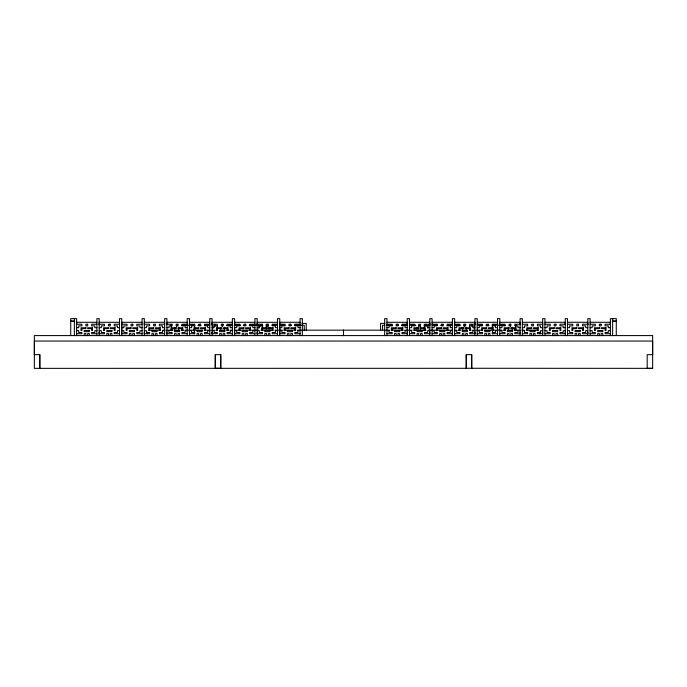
<?xml version="1.0" encoding="UTF-8"?>
<svg xmlns="http://www.w3.org/2000/svg" width="687" height="687" viewBox="0 0 687 687"><rect width="100%" height="100%" fill="white"/><g stroke="black" fill="none" stroke-linecap="round" stroke-linejoin="round"><path stroke-width="1.03" d="M39.803 354.681L39.803 368.309L39.803 354.681L34.35 354.681M215.289 368.275L215.297 354.647L220.75 354.647L220.75 368.309L215.289 368.275L215.297 354.647M220.75 368.275L220.75 354.647M466.25 354.647L466.25 368.275L652.65 368.352L652.65 341.053L34.35 341.053L34.35 368.352L466.25 368.309L466.25 354.647L471.703 354.647L471.703 368.309L471.703 354.647M99.168 324.831L99.186 322.289L119.504 322.289M144.313 324.831L144.33 322.289L164.648 322.289M166.889 324.831L166.898 322.289L187.216 322.289M189.457 324.831L189.475 322.289L209.784 322.289M212.025 324.831L212.043 322.289L232.361 322.289M234.602 324.831L234.619 322.289L254.929 322.289M257.17 324.831L257.187 322.289L277.505 322.289M407.245 333.667L407.254 332.207M429.813 333.667L429.83 332.207M452.381 333.667L452.398 332.207M474.957 333.667L474.975 332.207M497.525 333.667L497.543 332.207M520.102 333.667L520.119 332.207M542.67 333.667L542.67 322.28L522.352 322.289M565.238 333.667L565.255 332.207M587.814 333.659L587.832 332.207M70.718 320.898L74.582 320.906L74.582 321.464L70.718 321.464M616.282 320.898L612.418 320.898L612.418 321.464L616.282 321.464M96.927 322.289L76.618 322.289L76.618 335.634M142.072 322.289L121.762 322.289L121.762 333.667M300.073 322.289L279.764 322.289L279.764 333.667M386.927 322.289L407.245 322.289L407.254 324.831M409.495 322.289L429.813 322.289L429.83 324.831M432.071 322.289L452.381 322.289L452.398 324.831M454.639 322.289L474.957 322.289L474.975 324.831M477.216 322.289L497.525 322.289L497.543 324.831M499.784 322.289L520.102 322.289L520.119 324.831M544.928 322.28L565.238 322.28L565.255 324.822M567.496 322.28L587.814 322.28L587.832 324.822M590.073 322.28L610.382 322.28L610.382 335.625M301.979 323.397L306.23 323.397L306.23 330.172M384.832 323.397L380.581 323.397L380.581 330.172M96.927 324.23L91.663 324.23L91.663 325.87L94.823 325.87L94.823 327.682L96.927 327.682M99.186 324.23L104.458 324.23L104.458 325.87L101.29 325.87L101.29 327.682L99.186 327.682M119.504 324.23L114.231 324.23L114.231 325.87L117.4 325.87L117.4 327.682L119.504 327.682M121.762 324.23L127.026 324.23L127.026 325.87L123.866 325.87L123.866 327.682L121.762 327.682M142.072 324.23L136.799 324.23L136.799 325.87L139.968 325.87L139.968 327.682L142.072 327.682M144.33 324.23L149.603 324.23L149.603 325.87L146.434 325.87L146.434 327.682L144.33 327.682M164.648 324.23L159.375 324.23L159.375 325.87L162.544 325.87L162.544 327.682L164.648 327.682M166.898 324.23L172.171 324.23L172.171 325.87L169.002 325.87L169.002 327.682L166.898 327.682M187.216 324.23L181.943 324.23L181.943 325.87L185.112 325.87L185.112 327.682L187.216 327.682M189.475 324.23L194.747 324.23L194.747 325.87L191.579 325.87L191.579 327.682L189.475 327.682M209.784 324.23L204.52 324.23L204.52 325.87L207.689 325.87L207.689 327.682L209.784 327.682M212.043 324.23L217.315 324.23L217.315 330.61L216.465 330.61L216.465 327.768L221.317 327.768L221.317 328.644L217.315 328.644M232.361 324.23L227.088 324.23L227.088 325.87L230.257 325.87L230.257 327.682L232.361 327.682M234.619 324.23L239.883 324.23L239.883 325.87L236.723 325.87L236.723 327.682L234.619 327.682M254.929 324.23L249.656 324.23L249.656 325.861L252.825 325.861L252.825 327.682L254.929 327.682M257.187 324.23L262.46 324.23L262.46 325.861L259.291 325.861L259.291 327.682L257.187 327.682M277.505 324.23L272.232 324.23L272.232 325.861L275.401 325.861L275.401 327.682L277.505 327.682M279.764 324.23L285.028 324.23L285.028 325.861L281.859 325.861L281.859 327.682L279.764 327.682M300.073 324.23L294.8 324.23L294.8 325.861L297.969 325.861L297.969 327.682L300.073 327.682M386.927 324.23L392.2 324.23L392.2 325.861L389.031 325.861L389.031 327.682L386.927 327.682M407.245 324.23L401.972 324.23L401.972 325.861L405.141 325.861L405.141 327.682L407.245 327.682M409.495 324.23L414.768 324.23L414.768 325.861L411.599 325.861L411.599 327.682L409.495 327.682M429.813 324.23L424.54 324.23L424.54 325.861L427.709 325.861L427.709 327.682L429.813 327.682M432.071 324.23L437.344 324.23L437.344 325.861L434.175 325.861L434.175 327.682L432.071 327.682M452.381 324.23L447.117 324.23L447.117 325.861L450.277 325.861L450.277 327.682L452.381 327.682M454.639 324.23L459.912 324.23L459.912 325.861L456.743 325.861L456.743 327.682L454.639 327.682M474.957 324.23L469.685 324.23L469.685 330.61L470.535 330.61L470.535 327.768L465.683 327.768L465.683 328.644L469.685 328.644M477.216 324.23L482.48 324.23L482.48 325.861L479.32 325.861L479.32 327.682L477.216 327.682M497.525 324.23L492.253 324.23L492.253 325.861L495.421 325.861L495.421 327.682L497.525 327.682M499.784 324.23L505.057 324.23L505.057 325.861L501.888 325.861L501.888 327.682L499.784 327.682M520.102 324.23L514.829 324.23L514.829 325.861L517.998 325.861L517.998 327.682L520.102 327.682M522.352 324.23L527.625 324.23L527.625 325.861L524.456 325.861L524.456 327.682L522.352 327.682M542.67 324.23L537.397 324.23L537.397 325.861L540.566 325.861L540.566 327.682L542.67 327.682M544.928 324.23L550.201 324.23L550.201 325.861L547.032 325.861L547.032 327.682L544.928 327.682M565.238 324.23L559.974 324.23L559.974 325.861L563.134 325.861L563.142 327.682L565.238 327.682M567.496 324.23L572.769 324.23L572.769 325.861L569.6 325.861L569.6 327.682L567.496 327.682M587.814 324.23L582.542 324.23L582.542 325.861L585.71 325.861L585.71 327.682L587.814 327.682M590.073 324.23L595.337 324.23L595.337 325.861L592.177 325.861L592.177 327.682L590.073 327.682M181.815 325.269L194.661 325.269L194.661 330.602M197.916 325.269L201.128 325.269M204.34 325.269L209.698 325.269M226.71 325.269L232.069 325.269M234.207 325.269L240.63 325.269M243.885 325.269L246.023 325.269M249.235 325.269L258.879 325.269L258.879 328.206M272.078 325.269L277.436 325.269M279.575 325.269L284.933 325.269M289.253 325.269L291.4 325.269M294.611 325.269L304.247 325.269L304.247 330.172M384.711 325.269L382.573 325.269L382.573 330.172M386.85 325.269L392.208 325.269M396.493 325.269L398.632 325.269M401.886 325.269L407.236 325.269M409.383 325.269L415.807 325.269M430.079 325.269L427.941 325.269L427.941 328.206M432.226 325.269L437.576 325.269M440.788 325.269L442.935 325.269M447.254 325.269L452.613 325.269M454.751 325.269L460.101 325.269M477.302 325.269L482.66 325.269M485.872 325.269L489.084 325.269M505.185 325.269L492.339 325.269L492.339 330.602M217.315 325.87L214.146 325.87L214.146 327.682L212.043 327.682M418.769 325.861L420.538 325.861M469.685 325.861L472.854 325.861L472.854 327.682L474.957 327.682M76.618 327.69L78.722 327.69L78.722 325.87L81.89 325.87L81.89 324.23L76.618 324.23L76.618 318.648L70.718 318.639L70.718 335.625M418.769 327.768L413.918 327.768L413.918 330.61L414.768 330.61L414.768 328.644L418.769 328.644M420.538 327.768L425.39 327.768L425.39 330.61L424.54 330.61L424.54 328.644L420.538 328.644M610.382 327.682L608.278 327.682L608.278 325.861L605.11 325.861L605.11 324.23L610.382 324.23L610.382 318.639L616.282 318.639L616.282 335.625M149.199 330.172L160.758 330.172M162.862 330.172L164.966 330.172M167.061 330.172L172.978 330.172M174.421 330.172L179.668 330.172M181.325 330.172L183.463 330.172M184.923 330.172L195.228 330.172M196.482 330.172L202.785 330.172M204.889 330.172L210.145 330.172M212.24 330.172L214.344 330.172M215.873 330.172L217.496 330.172M219.6 330.172L224.855 330.172M226.693 330.172L228.831 330.172M230.102 330.172L232.206 330.172M234.31 330.172L240.622 330.172M241.661 330.172L258.819 330.172M260.957 330.172L272.748 330.172M274.894 330.172L282.4 330.172M284.083 330.172L295.264 330.172M297.402 330.172L389.598 330.172M391.736 330.172L402.917 330.172M404.6 330.172L412.106 330.172M414.252 330.172L426.043 330.172M428.19 330.172L445.339 330.172M446.378 330.172L452.69 330.172M454.794 330.172L456.898 330.172M458.169 330.172L460.307 330.172M462.145 330.172L467.4 330.172M469.504 330.172L471.127 330.172M472.656 330.172L474.76 330.172M476.855 330.172L482.111 330.172M484.215 330.172L490.518 330.172M491.772 330.172L502.077 330.172M503.537 330.172L505.675 330.172M507.332 330.172L512.579 330.172M514.022 330.172L519.939 330.172M522.043 330.172L524.138 330.172M526.242 330.172L537.801 330.172M76.618 330.679L78.722 330.679L78.722 332.517L81.89 332.517L81.89 333.736L76.618 333.736M96.927 330.679L94.823 330.679L94.823 332.517L91.663 332.517L91.663 333.727L96.927 333.727M99.186 330.679L101.29 330.679L101.29 332.517L104.458 332.517L104.458 333.727L99.186 333.727M119.504 330.679L117.4 330.679L117.4 332.517L114.231 332.517L114.231 333.727L119.504 333.727M121.762 330.679L123.866 330.679L123.866 332.517L127.026 332.517L127.026 333.727L121.762 333.727M142.072 330.679L139.968 330.679L139.968 332.517L136.799 332.517L136.799 333.727L142.072 333.727M144.33 330.679L146.434 330.679L146.434 332.517L149.603 332.517L149.603 333.727L144.33 333.727M164.648 330.679L162.544 330.679L162.544 332.517L159.375 332.517L159.375 333.727L164.648 333.727M166.898 330.679L169.002 330.679L169.002 332.517L172.171 332.517L172.171 333.727L166.898 333.727M187.216 330.679L185.112 330.679L185.112 332.517L181.943 332.517L181.943 333.727L187.216 333.727M189.475 330.679L191.579 330.679L191.579 332.517L194.747 332.517L194.747 333.727L189.475 333.727M209.784 330.679L207.689 330.679L207.689 332.517L204.52 332.517L204.52 333.727L209.784 333.727M212.043 330.679L214.146 330.679L214.146 332.517L217.315 332.517L217.315 333.727L212.043 333.727M232.361 330.679L230.257 330.679L230.257 332.517L227.088 332.517L227.088 333.727L232.361 333.727M234.619 330.679L236.723 330.679L236.723 332.517L239.883 332.517L239.883 333.727L234.619 333.727M254.929 330.679L252.825 330.679L252.825 332.508L249.664 332.508L249.664 333.727L254.929 333.727M257.187 330.679L259.291 330.679L259.291 332.508L262.46 332.508L262.46 333.727L257.187 333.727M277.505 330.679L275.401 330.679L275.401 332.508L272.232 332.508L272.232 333.727L277.505 333.727M279.764 330.679L281.859 330.679L281.859 332.508L285.028 332.508L285.028 333.727L279.764 333.727M300.073 330.679L297.969 330.679L297.969 332.508L294.8 332.508L294.8 333.727L300.073 333.727M386.927 330.679L389.031 330.679L389.031 332.508L392.2 332.508L392.2 333.727L386.927 333.727M407.245 330.679L405.141 330.679L405.141 332.508L401.972 332.508L401.972 333.727L407.245 333.727M409.495 330.679L411.599 330.679L411.599 332.508L414.768 332.508L414.768 333.727L409.495 333.727M429.813 330.679L427.709 330.679L427.709 332.508L424.54 332.508L424.54 333.727L429.813 333.727M432.071 330.679L434.175 330.679L434.175 332.508L437.344 332.508L437.344 333.727L432.071 333.727M452.381 330.679L450.277 330.679L450.277 332.508L447.117 332.508L447.117 333.727L452.381 333.727M454.639 330.679L456.743 330.679L456.743 332.508L459.912 332.508L459.912 333.727L454.639 333.727M474.957 330.679L472.854 330.679L472.854 332.508L469.685 332.508L469.685 333.727L474.957 333.727M477.216 330.679L479.32 330.679L479.32 332.508L482.48 332.508L482.48 333.727L477.216 333.727M497.525 330.67L495.421 330.67L495.421 332.508L492.253 332.508L492.253 333.727L497.525 333.727M499.784 330.67L501.888 330.67L501.888 332.508L505.057 332.508L505.057 333.727L499.784 333.727M520.102 330.67L517.998 330.67L517.998 332.508L514.829 332.508L514.829 333.727L520.102 333.727M522.352 330.67L524.456 330.67L524.456 332.508L527.625 332.508L527.625 333.727L522.352 333.727M542.67 330.67L540.566 330.67L540.566 332.508L537.397 332.508L537.397 333.727L542.67 333.727M544.928 330.67L547.032 330.67L547.032 332.508L550.201 332.508L550.201 333.727L544.928 333.727M565.238 330.67L563.142 330.67L563.142 332.508L559.974 332.508L559.974 333.727L565.238 333.727M567.496 330.67L569.6 330.67L569.6 332.508L572.769 332.508L572.769 333.727L567.496 333.727M587.814 330.67L585.71 330.67L585.71 332.508L582.542 332.508L582.542 333.727L587.814 333.727M590.073 330.67L592.177 330.67L592.177 332.508L595.337 332.508L595.337 333.727L590.073 333.727M610.382 330.67L608.278 330.67L608.278 332.508L605.11 332.508L605.11 333.727L610.382 333.727M652.65 354.681L647.197 354.681L647.188 368.309L652.65 368.352M257.17 332.207L257.187 333.667M234.602 332.207L234.619 333.667M212.025 332.207L212.043 333.667M189.457 332.207L189.475 333.667M166.889 332.216L166.898 333.667M144.313 332.216L144.33 333.667M99.168 332.216L99.186 333.667M652.65 354.732L652.65 335.591L34.35 335.591L34.35 354.732M612.641 318.639L612.641 335.625M602.791 335.625L602.791 333.599L601.108 333.599L601.108 335.625M599.347 335.625L599.347 333.599L597.656 333.599L597.656 335.625M590.073 335.625L590.073 318.639L587.814 318.639L587.814 335.625M580.223 335.625L580.223 333.599L578.54 333.599L578.54 335.625M576.771 335.625L576.771 333.599L575.088 333.599L575.088 335.625M567.496 335.625L567.496 318.639L565.238 318.639L565.238 335.625M557.655 335.625L557.655 333.599L555.963 333.599L555.963 335.625M554.203 335.625L554.203 333.599L552.52 333.599L552.52 335.625M544.928 335.625L544.928 318.639L542.67 318.639L542.67 335.625M539.905 331.984L539.905 333.805M535.079 335.625L535.079 333.599L533.395 333.599L533.395 335.625M531.626 335.625L531.626 333.599L529.943 333.599L529.943 335.625M522.352 335.625L522.352 318.639L520.102 318.639L520.102 335.625M515.843 324.367L515.843 330.172M512.511 335.625L512.511 333.599L510.827 333.599L510.827 335.625M512.201 327.227L512.201 329.202M510.389 324.367L510.389 326.299M509.058 335.625L509.058 333.599L507.375 333.599L507.375 335.625M508.397 327.227L508.397 329.185M499.784 335.625L499.784 318.639L497.525 318.639L497.525 335.625M492.622 330.172L492.622 333.805M489.934 335.625L489.934 333.599L488.251 333.599L488.251 335.625M486.49 335.625L486.49 333.599L484.799 333.599L484.799 335.625M477.216 335.625L477.216 318.639L474.957 318.639L474.957 335.625M474.09 325.269L474.09 328.206M472.106 324.367L472.106 326.299M467.366 335.625L467.366 333.599L465.683 333.599L465.683 335.625M466.147 327.227L466.147 329.202M464.232 324.367L464.232 326.299M463.914 335.625L463.914 333.599L462.231 333.599L462.231 335.625M462.248 327.227L462.248 329.185M454.639 335.625L454.639 318.639L452.381 318.639L452.381 335.625M444.798 335.625L444.798 333.599L443.106 333.599L443.106 335.625M441.346 335.625L441.346 333.599L439.663 333.599L439.663 335.634M432.071 335.634L432.071 318.639L429.813 318.639L429.813 335.634M425.957 324.367L425.957 326.299M424.223 324.367L424.223 330.602M422.222 335.634L422.222 333.599L420.538 333.599L420.538 335.634M420.59 329.202L420.538 324.23L418.769 324.23L418.864 329.202M418.769 335.634L418.769 333.599L417.086 333.599L417.086 335.634M416.88 327.227L416.88 329.185M409.495 335.634L409.495 318.639L407.236 318.639L407.245 335.634M399.654 335.634L399.654 333.599L397.962 333.599L397.962 335.634M396.201 335.634L396.201 333.599L394.518 333.599L394.518 335.634M386.927 335.634L386.927 318.639L384.668 318.639L384.668 335.634M302.332 335.634L302.332 318.648L300.073 318.648L300.073 335.634M292.482 335.634L292.482 333.599L290.799 333.599L290.799 335.634M289.038 335.634L289.038 333.599L287.346 333.607L287.346 335.634M279.764 335.634L279.764 318.648L277.505 318.648L277.505 335.634M269.939 327.227L269.939 329.185M269.914 335.634L269.914 333.607L268.231 333.607L268.231 335.634M267.956 324.367L267.956 329.202M266.462 335.634L266.462 333.607L264.778 333.607L264.778 335.634M266.23 324.367L266.23 329.202M262.589 324.367L262.589 330.602M260.862 324.367L260.862 326.299M257.187 335.634L257.187 318.648L254.929 318.648L254.929 335.634M247.337 335.634L247.337 333.607L245.654 333.607L245.654 335.634M243.894 335.634L243.894 333.607L242.21 333.607L242.21 335.634M234.619 335.634L234.619 318.648L232.361 318.648L232.361 335.634M224.769 335.634L224.769 333.607L223.086 333.607L223.086 335.634M224.572 327.227L224.572 329.185M222.579 324.367L222.579 326.299M221.317 335.634L221.317 333.607L219.634 333.607L219.634 335.634M220.853 327.227L220.853 329.202M214.894 324.367L214.894 326.299M212.91 325.269L212.91 328.206M212.043 335.634L212.043 318.648L209.784 318.648L209.784 335.634M202.201 335.634L202.201 333.607L200.51 333.607L200.51 335.634M198.749 335.634L198.749 333.607L197.066 333.607L197.066 335.634M194.378 330.172L194.378 333.805M189.475 335.634L189.475 318.648L187.216 318.648L187.216 335.634M179.625 335.634L179.625 333.607L177.942 333.607L177.942 335.634M178.603 327.227L178.603 329.185M176.611 324.367L176.611 326.299M176.181 335.634L176.181 333.607L174.489 333.607L174.489 335.634M174.799 327.227L174.799 329.202M171.157 324.367L171.157 330.172M166.898 335.634L166.898 318.648L164.648 318.648L164.648 335.634M157.057 335.634L157.057 333.607L155.374 333.607L155.374 335.634M153.605 335.634L153.605 333.607L151.921 333.607L151.921 335.634M147.104 331.984L147.104 333.805M144.33 335.634L144.33 318.648L142.072 318.648L142.072 335.634M134.48 335.634L134.48 333.607L132.797 333.607L132.797 335.634M131.037 335.634L131.037 333.607L129.345 333.607L129.345 335.634M121.762 335.634L121.762 318.648L119.504 318.648L119.504 335.634M111.912 335.634L111.912 333.607L110.229 333.607L110.229 335.634M108.46 335.634L108.46 333.607L106.777 333.607L106.777 335.634M99.186 335.634L99.186 318.648L96.927 318.648L96.927 335.634M89.344 335.634L89.344 333.607L87.653 333.607L87.653 335.634M85.892 335.634L85.892 333.607L84.209 333.607L84.209 335.634M74.359 318.639L74.359 335.634M343.5 330.172L343.5 335.617L343.5 330.172M87.653 324.23L85.892 324.23L85.892 325.87L87.653 325.87L87.653 324.23M110.229 324.23L108.46 324.23L108.46 325.87L110.229 325.87L110.229 324.23M132.797 324.23L131.037 324.23L131.037 325.87L132.797 325.87L132.797 324.23M155.374 324.23L153.605 324.23L153.605 325.87L155.374 325.87L155.374 324.23M177.942 324.23L176.173 324.23L176.181 325.87L177.942 325.87L177.942 324.23M200.51 324.23L198.749 324.23L198.749 325.87L200.51 325.87L200.51 324.23M223.086 324.23L221.317 324.23L221.317 325.87L223.086 325.87L223.086 324.23M245.654 324.23L243.894 324.23L243.894 325.861L245.654 325.861L245.654 324.23M268.231 324.23L266.462 324.23L266.462 325.861L268.231 325.861L268.231 324.23M290.799 324.23L289.038 324.23L289.038 325.861L290.799 325.861L290.799 324.23M397.962 324.23L396.201 324.23L396.201 325.861L397.962 325.861L397.962 324.23M443.106 324.23L441.346 324.23L441.346 325.861L443.106 325.861L443.106 324.23M465.683 324.23L463.914 324.23L463.914 325.861L465.683 325.861L465.683 324.23M488.251 324.23L486.49 324.23L486.49 325.861L488.251 325.861L488.251 324.23M510.827 324.23L509.058 324.23L509.058 325.861L510.827 325.861L510.827 324.23M533.395 324.23L531.626 324.23L531.626 325.861L533.395 325.861L533.395 324.23M555.963 324.23L554.203 324.23L554.203 325.861L555.963 325.861L555.963 324.23M578.54 324.23L576.771 324.23L576.771 325.861L578.54 325.861L578.54 324.23M601.108 324.23L599.347 324.23L599.347 325.861L601.108 325.861L601.108 324.23M85.892 327.768L81.04 327.768L81.04 330.61L81.89 330.61L81.89 328.644L85.892 328.644L85.892 327.768M92.505 327.768L87.653 327.768L87.653 328.644L91.663 328.644L91.663 330.61L92.505 330.61L92.505 327.768M108.46 327.768L103.608 327.768L103.608 330.61L104.458 330.61L104.458 328.644L108.46 328.644L108.46 327.768M115.081 327.768L110.229 327.768L110.229 328.644L114.231 328.644L114.231 330.61L115.081 330.61L115.081 327.768M131.037 327.768L126.185 327.768L126.185 330.61L127.026 330.61L127.026 328.644L131.037 328.644L131.037 327.768M137.649 327.768L132.797 327.768L132.797 328.644L136.799 328.644L136.799 330.61L137.649 330.61L137.649 327.768M153.605 327.768L148.753 327.768L148.753 330.61L149.603 330.61L149.603 328.644L153.605 328.644L153.605 327.768M160.226 327.768L155.374 327.768L155.374 328.644L159.375 328.644L159.375 330.61L160.226 330.61L160.226 327.768M176.181 327.768L171.321 327.768L171.321 330.61L172.171 330.61L172.171 328.644L176.181 328.644L176.181 327.768M182.794 327.768L177.942 327.768L177.942 328.644L181.943 328.644L181.943 330.61L182.794 330.61L182.794 327.768M198.749 327.768L193.897 327.768L193.897 330.61L194.747 330.61L194.747 328.644L198.749 328.644L198.749 327.768M205.361 327.768L200.51 327.768L200.51 328.644L204.52 328.644L204.52 330.61L205.361 330.61L205.361 327.768M227.938 327.768L223.086 327.768L223.086 328.644L227.088 328.644L227.088 330.61L227.938 330.61L227.938 327.768M243.894 327.768L239.042 327.768L239.042 330.61L239.883 330.61L239.883 328.644L243.894 328.644L243.894 327.768M250.506 327.768L245.654 327.768L245.654 328.644L249.664 328.644L249.664 330.61L250.506 330.61L250.506 327.768M266.462 327.768L261.61 327.768L261.61 330.61L262.46 330.61L262.46 328.644L266.462 328.644L266.462 327.768M273.082 327.768L268.231 327.768L268.231 328.644L272.232 328.644L272.232 330.61L273.082 330.61L273.082 327.768M289.038 327.768L284.178 327.768L284.178 330.61L285.028 330.61L285.028 328.644L289.038 328.644L289.038 327.768M295.65 327.768L290.799 327.768L290.799 328.644L294.8 328.644L294.8 330.61L295.65 330.61L295.65 327.768M396.201 327.768L391.35 327.768L391.35 330.61L392.2 330.61L392.2 328.644L396.201 328.644L396.201 327.768M402.822 327.768L397.962 327.768L397.962 328.644L401.972 328.644L401.972 330.61L402.822 330.61L402.822 327.768M441.346 327.768L436.494 327.768L436.494 330.61L437.344 330.61L437.344 328.644L441.346 328.644L441.346 327.768M447.958 327.768L443.106 327.768L443.106 328.644L447.117 328.644L447.117 330.61L447.958 330.61L447.958 327.768M463.914 327.768L459.062 327.768L459.062 330.61L459.912 330.61L459.912 328.644L463.914 328.644L463.914 327.768M486.49 327.768L481.639 327.768L481.639 330.61L482.48 330.61L482.48 328.644L486.49 328.644L486.49 327.768M493.103 327.768L488.251 327.768L488.251 328.644L492.253 328.644L492.253 330.61L493.103 330.61L493.103 327.768M509.058 327.768L504.206 327.768L504.206 330.61L505.057 330.61L505.057 328.644L509.058 328.644L509.058 327.768M515.679 327.768L510.827 327.768L510.827 328.644L514.829 328.644L514.829 330.61L515.679 330.61L515.679 327.768M531.626 327.768L526.774 327.768L526.774 330.61L527.625 330.61L527.625 328.644L531.626 328.644L531.626 327.768M538.247 327.768L533.395 327.768L533.395 328.644L537.397 328.644L537.397 330.61L538.247 330.61L538.247 327.768M554.203 327.768L549.351 327.768L549.351 330.61L550.201 330.61L550.201 328.644L554.203 328.644L554.203 327.768M560.815 327.768L555.963 327.768L555.963 328.644L559.974 328.644L559.974 330.61L560.815 330.61L560.815 327.768M576.771 327.768L571.919 327.768L571.919 330.61L572.769 330.61L572.769 328.644L576.771 328.644L576.771 327.768M583.392 327.768L578.54 327.768L578.54 328.644L582.542 328.644L582.542 330.61L583.392 330.61L583.392 327.768M599.347 327.759L594.495 327.768L594.495 330.61L595.337 330.61L595.337 328.635L599.347 328.635L599.347 327.759M605.96 327.759L601.108 327.759L601.108 328.635L605.11 328.635L605.11 330.61L605.96 330.61L605.96 327.759M89.344 330.55L84.209 330.55L84.209 331.701L89.344 331.701L89.344 330.55M111.912 330.55L106.777 330.55L106.777 331.701L111.912 331.701L111.912 330.55M134.48 330.55L129.345 330.55L129.345 331.701L134.48 331.701L134.48 330.55M157.057 330.55L151.921 330.55L151.921 331.701L157.057 331.701L157.057 330.55M179.625 330.55L174.489 330.55L174.489 331.701L179.625 331.701L179.625 330.55M202.201 330.55L197.066 330.55L197.066 331.701L202.201 331.701L202.201 330.55M224.769 330.541L219.634 330.541L219.634 331.701L224.769 331.701L224.769 330.541M247.337 330.541L242.202 330.541L242.202 331.701L247.337 331.701L247.337 330.541M269.914 330.541L264.778 330.541L264.778 331.701L269.914 331.701L269.914 330.541M292.482 330.541L287.346 330.541L287.346 331.701L292.482 331.701L292.482 330.541M399.654 330.541L394.518 330.541L394.518 331.701L399.654 331.701L399.654 330.541M422.222 330.541L417.086 330.541L417.086 331.701L422.222 331.701L422.222 330.541M444.798 330.541L439.663 330.541L439.663 331.701L444.798 331.701L444.798 330.541M467.366 330.541L462.231 330.541L462.231 331.701L467.366 331.701L467.366 330.541M489.934 330.541L484.799 330.541L484.799 331.701L489.934 331.701L489.934 330.541M512.511 330.541L507.375 330.541L507.375 331.701L512.511 331.701L512.511 330.541M535.079 330.541L529.943 330.541L529.943 331.701L535.079 331.701L535.079 330.541M557.655 330.541L552.52 330.541L552.52 331.701L557.655 331.701L557.655 330.541M580.223 330.541L575.088 330.541L575.088 331.701L580.223 331.701L580.223 330.541M602.791 330.541L597.656 330.541L597.656 331.701L602.791 331.701L602.791 330.541"/></g></svg>
